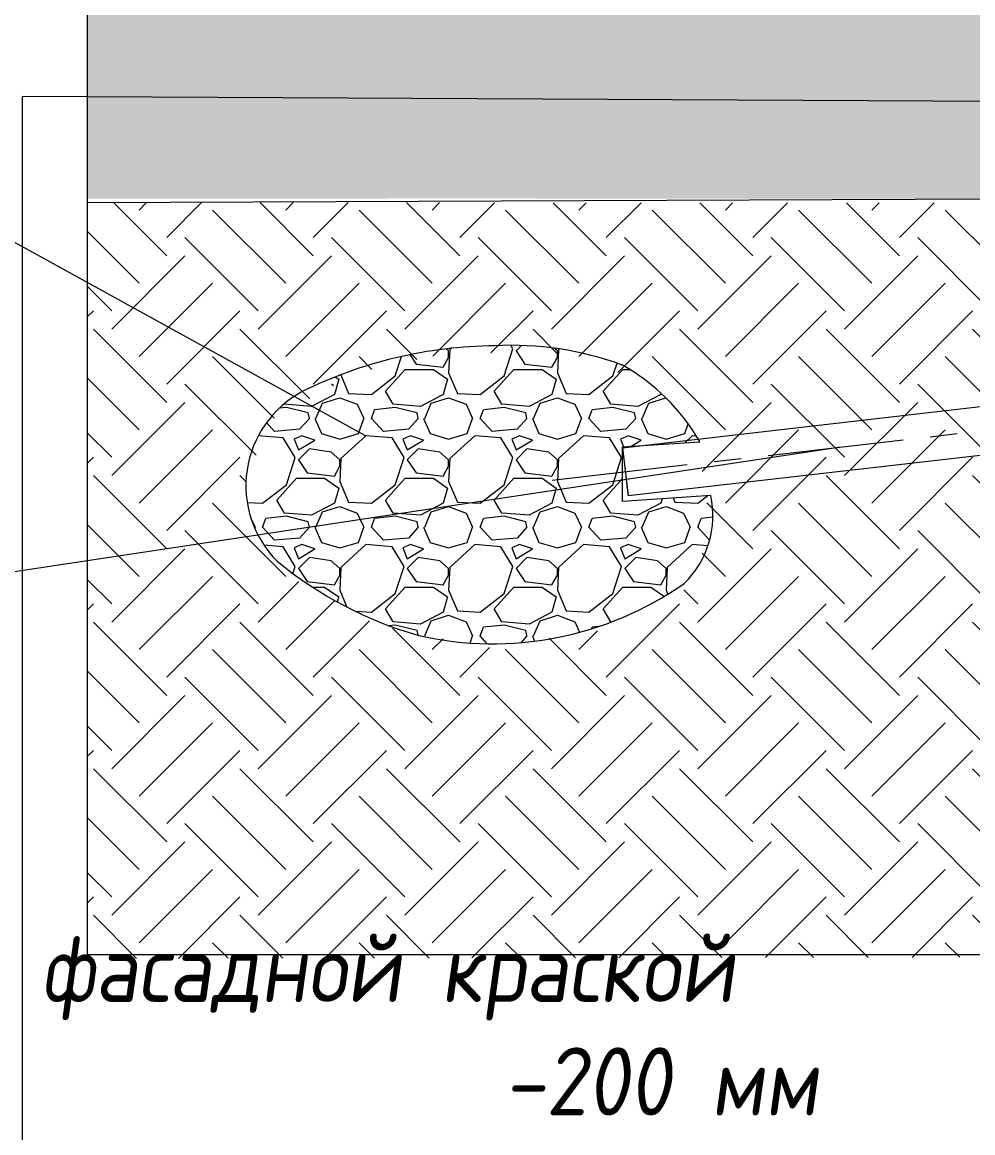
# Model space of a CAD drawing. Header units: millimetres. Extents: x -8689834 to 9420486, y 0 to 166066.
# Drawn here: x -326846 to -325098, y 21952 to 23994 of the extents above; entities that cross this region are included whole.
import ezdxf
from ezdxf import colors
from ezdxf.entities.mleader import LeaderData, LeaderLine
from ezdxf.math import Vec2, Vec3

# ---------------------------------------------------------------- set-up
doc = ezdxf.new("R2010")
doc.units = ezdxf.units.MM
doc.header["$MEASUREMENT"] = 0
doc.linetypes.add('CENTER', pattern=[2, 1.25, -0.25, 0.25, -0.25])
doc.linetypes.add('HIDDEN', pattern=[6, 4, -2])
doc.layers.get('0').update_dxf_attribs({"color": 250, "lineweight": 9})
for name, color, linetype, lineweight in [('_0', 250, 'Continuous', 9), ('А-слив', 4, 'Continuous', 9), ('АР_Лестницы наружные', 7, 'Continuous', 15), ('АР_Оси', 195, 'Continuous', 9), ('АР_Отметки', 250, 'Continuous', 15), ('АР_Перегородки кирпич', 244, 'Continuous', 30), ('АР_Тонкие', 250, 'Continuous', 5), ('АР_Тонкие линие построения', 251, 'Continuous', 9), ('Нвдписи', 164, 'Continuous', 18)]:
    doc.layers.add(name, color=color, linetype=linetype, lineweight=lineweight)
doc.styles.add('ISOCPEUR', font='isocpeur.ttf', dxfattribs={"width": 0.7})
doc.styles.add('Архитект', font='isocpeur.ttf', dxfattribs={"width": 0.8, "oblique": 8})

# ---------------------------------------------------------------- blocks, each defined once
blk = doc.blocks.new('_DotSmall')
at = {"color": 0, "linetype": 'ByBlock', "const_width": 0.5}
blk.add_lwpolyline([(-0.0625, 0, 1), (0.0625, 0, 1)], format="xyb", close=True, dxfattribs=at)
blk = doc.blocks.new('лорлро')
at = {"layer": 'АР_Тонкие линие построения', "linetype": 'Continuous'}
for p, q in [((-162, 510), (-166.5, 514)), ((-160, 512), (-162, 470)), ((-156.6, 515.1), (-160, 512)), ((-60, 464), (-44, 514)), ((-44, 514), (-47.9, 520.4)), ((-27.9, 520.1), (-38, 510)), ((38, 510), (32.1, 515.1)), ((40, 512), (38, 470)), ((41.9, 513.7), (40, 512)), ((-260, 464), (-248.5, 500)), ((-233.5, 503.2), (-222, 486)), ((-172, 480), (-162, 498)), ((-162, 498), (-162, 510)), ((-38, 510), (-22, 486)), ((28, 480), (38, 498)), ((38, 498), (38, 510)), ((-278, 436), (-242, 476)), ((-242, 476), (-190, 476)), ((-222, 486), (-172, 480)), ((-190, 476), (-164, 458)), ((-162, 470), (-146, 432)), ((-78, 436), (-42, 476)), ((-42, 476), (10, 476)), ((-22, 486), (28, 480)), ((10, 476), (36, 458)), ((38, 470), (54, 432)), ((122, 436), (158, 476)), ((140, 464), (147.6, 487.6)), ((158, 476), (171, 476)), ((-364, 458), (-372, 430)), ((-370.4, 462.4), (-364, 458)), ((-360.4, 466.3), (-346, 432)), ((-304, 430), (-260, 464)), ((-164, 458), (-172, 430)), ((-104, 430), (-60, 464)), ((36, 458), (28, 430)), ((96, 430), (140, 464)), ((-372, 430), (-414, 408)), ((-346, 432), (-304, 430)), ((-264, 412), (-278, 436)), ((-172, 430), (-214, 408)), ((-146, 432), (-104, 430)), ((-64, 412), (-78, 436)), ((28, 430), (-14, 408)), ((54, 432), (96, 430)), ((136, 412), (122, 436)), ((228, 430), (186, 408)), ((228.6, 432.1), (228, 430)), ((-464, 412), (-464.5, 412.8)), ((-414, 408), (-464, 412)), ((-406, 386), (-394, 414)), ((-394, 414), (-362, 424)), ((-362, 424), (-330, 412)), ((-330, 412), (-318, 386)), ((-214, 408), (-264, 412)), ((-206, 386), (-194, 414)), ((-194, 414), (-162, 424)), ((-162, 424), (-130, 412)), ((-130, 412), (-118, 386)), ((-14, 408), (-64, 412)), ((-6, 386), (6, 414)), ((6, 414), (38, 424)), ((38, 424), (70, 412)), ((70, 412), (82, 386)), ((186, 408), (136, 412)), ((194, 386), (206, 414)), ((206, 414), (237.3, 423.8)), ((-460, 406), (-473.7, 404.6)), ((-420, 396), (-460, 406)), ((-418, 386), (-420, 396)), ((-304, 386), (-298, 402)), ((-260, 406), (-298, 402)), ((-220, 396), (-260, 406)), ((-218, 386), (-220, 396)), ((-104, 386), (-98, 402)), ((-60, 406), (-98, 402)), ((-20, 396), (-60, 406)), ((-18, 386), (-20, 396)), ((96, 386), (102, 402)), ((140, 406), (102, 402)), ((180, 396), (140, 406)), ((182, 386), (180, 396)), ((-482, 362), (-496.9, 378.2)), ((-418, 386), (-436, 366)), ((-408, 386), (-396, 358)), ((-328, 358), (-318, 386)), ((-282, 362), (-304, 386)), ((-218, 386), (-236, 366)), ((-208, 386), (-196, 358)), ((-128, 358), (-118, 386)), ((-82, 362), (-104, 386)), ((-18, 386), (-36, 366)), ((-8, 386), (4, 358)), ((72, 358), (82, 386)), ((118, 362), (96, 386)), ((182, 386), (164, 366)), ((192, 386), (204, 358)), ((272, 358), (278.4, 376)), ((-466, 350), (-512.1, 353.8)), ((-436, 366), (-482, 362)), ((-444, 314), (-466, 350)), ((-432, 354), (-446, 348)), ((-446, 348), (-438, 328)), ((-408, 346), (-432, 354)), ((-396, 358), (-362, 348)), ((-362, 348), (-328, 358)), ((-314, 354), (-360, 312)), ((-266, 350), (-314, 354)), ((-236, 366), (-282, 362)), ((-244, 314), (-266, 350)), ((-232, 354), (-246, 348)), ((-246, 348), (-238, 328)), ((-208, 346), (-232, 354)), ((-196, 358), (-162, 348)), ((-162, 348), (-128, 358)), ((-114, 354), (-160, 312)), ((-66, 350), (-114, 354)), ((-36, 366), (-82, 362)), ((-44, 314), (-66, 350)), ((-32, 354), (-46, 348)), ((-46, 348), (-38, 328)), ((-8, 346), (-32, 354)), ((4, 358), (38, 348)), ((38, 348), (72, 358)), ((86, 354), (40, 312)), ((134, 350), (86, 354)), ((164, 366), (118, 362)), ((156, 314), (134, 350)), ((168, 354), (154, 348)), ((154, 348), (159.7, 333.9)), ((192, 346), (168, 354)), ((204, 358), (238, 348)), ((238, 348), (272, 358)), ((286, 354), (272.2, 341.4)), ((293.7, 353.4), (286, 354)), ((-438, 328), (-408, 346)), ((-418, 330), (-438, 310)), ((-378, 324), (-418, 330)), ((-238, 328), (-208, 346)), ((-218, 330), (-238, 310)), ((-178, 324), (-218, 330)), ((-38, 328), (-8, 346)), ((-18, 330), (-38, 310)), ((22, 324), (-18, 330)), ((173.3, 334.8), (192, 346)), ((-460, 264), (-444, 314)), ((-438, 310), (-422, 286)), ((-362, 310), (-378, 324)), ((-360, 312), (-362, 270)), ((-362, 298), (-362, 310)), ((-260, 264), (-244, 314)), ((-238, 310), (-222, 286)), ((-162, 310), (-178, 324)), ((-160, 312), (-162, 270)), ((-162, 298), (-162, 310)), ((-60, 264), (-44, 314)), ((-38, 310), (-22, 286)), ((38, 310), (22, 324)), ((40, 312), (38, 270)), ((38, 298), (38, 310)), ((140, 264), (156, 314)), ((-422, 286), (-372, 280)), ((-372, 280), (-362, 298)), ((-222, 286), (-172, 280)), ((-172, 280), (-162, 298)), ((-22, 286), (28, 280)), ((28, 280), (38, 298)), ((-478, 236), (-442, 276)), ((-442, 276), (-390, 276)), ((-390, 276), (-364, 258)), ((-362, 270), (-346, 232)), ((-278, 236), (-242, 276)), ((-242, 276), (-190, 276)), ((-190, 276), (-164, 258)), ((-162, 270), (-146, 232)), ((-78, 236), (-42, 276)), ((-42, 276), (10, 276)), ((10, 276), (36, 258)), ((38, 270), (54, 232)), ((122, 236), (157.7, 275.7)), ((-504, 230), (-460, 264)), ((-364, 258), (-372, 230)), ((-304, 230), (-260, 264)), ((-164, 258), (-172, 230)), ((-104, 230), (-60, 264)), ((36, 258), (28, 230)), ((96, 230), (140, 264)), ((-532.2, 231.3), (-504, 230)), ((-464, 212), (-478, 236)), ((-372, 230), (-414, 208)), ((-346, 232), (-304, 230)), ((-264, 212), (-278, 236)), ((-172, 230), (-214, 208)), ((-146, 232), (-104, 230)), ((-64, 212), (-78, 236)), ((28, 230), (-14, 208)), ((54, 232), (96, 230)), ((136, 212), (122, 236)), ((228, 230), (186, 208)), ((230.4, 238.4), (228, 230)), ((250.8, 239.7), (254, 232)), ((254, 232), (296, 230)), ((296, 230), (314, 243.9)), ((-460, 206), (-498, 202)), ((-414, 208), (-464, 212)), ((-420, 196), (-460, 206)), ((-406, 186), (-394, 214)), ((-394, 214), (-362, 224)), ((-362, 224), (-330, 212)), ((-330, 212), (-318, 186)), ((-260, 206), (-298, 202)), ((-214, 208), (-264, 212)), ((-220, 196), (-260, 206)), ((-206, 186), (-194, 214)), ((-194, 214), (-162, 224)), ((-162, 224), (-130, 212)), ((-130, 212), (-118, 186)), ((-60, 206), (-98, 202)), ((-14, 208), (-64, 212)), ((-20, 196), (-60, 206)), ((-6, 186), (6, 214)), ((6, 214), (38, 224)), ((38, 224), (70, 212)), ((70, 212), (82, 186)), ((140, 206), (102, 202)), ((186, 208), (136, 212)), ((180, 196), (140, 206)), ((194, 186), (206, 214)), ((206, 214), (238, 224)), ((238, 224), (270, 212)), ((270, 212), (282, 186)), ((324, 204.3), (302, 202)), ((-524.7, 200.4), (-518, 186)), ((-518.6, 184.4), (-518, 186)), ((-504, 186), (-498, 202)), ((-482, 162), (-504, 186)), ((-418, 186), (-436, 166)), ((-418, 186), (-420, 196)), ((-408, 186), (-396, 158)), ((-328, 158), (-318, 186)), ((-304, 186), (-298, 202)), ((-282, 162), (-304, 186)), ((-218, 186), (-236, 166)), ((-218, 186), (-220, 196)), ((-208, 186), (-196, 158)), ((-128, 158), (-118, 186)), ((-104, 186), (-98, 202)), ((-82, 162), (-104, 186)), ((-18, 186), (-36, 166)), ((-18, 186), (-20, 196)), ((-8, 186), (4, 158)), ((72, 158), (82, 186)), ((96, 186), (102, 202)), ((118, 162), (96, 186)), ((182, 186), (164, 166)), ((182, 186), (180, 196)), ((192, 186), (204, 158)), ((272, 158), (282, 186)), ((296, 186), (302, 202)), ((317.9, 162.1), (296, 186)), ((-436, 166), (-482, 162)), ((-236, 166), (-282, 162)), ((-36, 166), (-82, 162)), ((164, 166), (118, 162)), ((-466, 150), (-501.4, 152.9)), ((-444, 114), (-466, 150)), ((-432, 154), (-446, 148)), ((-446, 148), (-438, 128)), ((-438, 128), (-408, 146)), ((-408, 146), (-432, 154)), ((-396, 158), (-362, 148)), ((-362, 148), (-328, 158)), ((-314, 154), (-360, 112)), ((-266, 150), (-314, 154)), ((-244, 114), (-266, 150)), ((-232, 154), (-246, 148)), ((-246, 148), (-238, 128)), ((-238, 128), (-208, 146)), ((-208, 146), (-232, 154)), ((-196, 158), (-162, 148)), ((-162, 148), (-128, 158)), ((-114, 154), (-160, 112)), ((-66, 150), (-114, 154)), ((-44, 114), (-66, 150)), ((-32, 154), (-46, 148)), ((-46, 148), (-38, 128)), ((-38, 128), (-8, 146)), ((-8, 146), (-32, 154)), ((4, 158), (38, 148)), ((38, 148), (72, 158)), ((86, 154), (40, 112)), ((134, 150), (86, 154)), ((156, 114), (134, 150)), ((168, 154), (154, 148)), ((154, 148), (162, 128)), ((162, 128), (192, 146)), ((192, 146), (168, 154)), ((204, 158), (238, 148)), ((238, 148), (272, 158)), ((286, 154), (240, 112)), ((314.8, 151.6), (286, 154)), ((-418, 130), (-438, 110)), ((-378, 124), (-418, 130)), ((-362, 110), (-378, 124)), ((-218, 130), (-238, 110)), ((-178, 124), (-218, 130)), ((-162, 110), (-178, 124)), ((-18, 130), (-38, 110)), ((22, 124), (-18, 130)), ((38, 110), (22, 124)), ((182, 130), (162, 110)), ((222, 124), (182, 130)), ((238, 110), (222, 124)), ((-448.2, 100.9), (-444, 114)), ((-438, 110), (-422, 86)), ((-360, 112), (-362, 70)), ((-362, 98), (-362, 110)), ((-260, 64), (-244, 114)), ((-238, 110), (-222, 86)), ((-160, 112), (-162, 70)), ((-162, 98), (-162, 110)), ((-60, 64), (-44, 114)), ((-38, 110), (-22, 86)), ((40, 112), (38, 70)), ((38, 98), (38, 110)), ((140, 64), (156, 114)), ((162, 110), (178, 86)), ((240, 112), (238, 70)), ((238, 98), (238, 110)), ((-422, 86), (-372, 80)), ((-372, 80), (-362, 98)), ((-222, 86), (-172, 80)), ((-172, 80), (-162, 98)), ((-22, 86), (28, 80)), ((28, 80), (38, 98)), ((178, 86), (228, 80)), ((228, 80), (238, 98)), ((-412.4, 76), (-390, 76)), ((-390, 76), (-364, 58)), ((-362, 70), (-349, 39.2)), ((-304, 30), (-260, 64)), ((-278, 36), (-242, 76)), ((-242, 76), (-190, 76)), ((-190, 76), (-164, 58)), ((-162, 70), (-146, 32)), ((-104, 30), (-60, 64)), ((-78, 36), (-42, 76)), ((-42, 76), (10, 76)), ((10, 76), (36, 58)), ((38, 70), (54, 32)), ((96, 30), (140, 64)), ((122, 36), (158, 76)), ((158, 76), (210, 76)), ((210, 76), (234.7, 58.9)), ((238, 70), (241.1, 62.7)), ((-364, 58), (-366.7, 48.6)), ((-164, 58), (-172, 30)), ((36, 58), (28, 30)), ((-333.4, 31.4), (-304, 30)), ((-264, 12), (-278, 36)), ((-172, 30), (-214, 8)), ((-194, 14), (-162, 24)), ((-162, 24), (-130, 12)), ((-146, 32), (-104, 30)), ((-64, 12), (-78, 36)), ((28, 30), (-14, 8)), ((6, 14), (38, 24)), ((38, 24), (70, 12)), ((54, 32), (96, 30)), ((136, 12), (122, 36)), ((-260, 6), (-271.3, 4.8)), ((-214, 8), (-264, 12)), ((-220, -4), (-260, 6)), ((-206, -14), (-194, 14)), ((-130, 12), (-118, -14)), ((-104, -14), (-98, 2)), ((-60, 6), (-98, 2)), ((-14, 8), (-64, 12)), ((-20, -4), (-60, 6)), ((-6, -14), (6, 14)), ((70, 12), (78.8, -7.1)), ((101, -0.7), (102, 2)), ((113.2, 3.2), (102, 2)), ((137.6, 11.9), (136, 12)), ((-218.3, -12.7), (-220, -4)), ((-208, -14), (-207.5, -15.1)), ((-122.6, -26.9), (-118, -14)), ((-91, -28.2), (-104, -14)), ((-18, -14), (-28.8, -26.1)), ((-18, -14), (-20, -4)), ((-8, -14), (-4, -23.4))]:
    blk.add_line(p, q, dxfattribs=at)
at = {"layer": 'АР_Тонкие линие построения'}
for p, q in [((157.7, 333.7), (299.8, 343.2)), ((157.7, 233.5), (157.7, 333.7)), ((320.2, 244.3), (157.7, 233.5)), ((320.2, 244.3), (320.2, 244.3))]:
    blk.add_line(p, q, dxfattribs=at)
for centre, radius, start, end in [((-71.2, -292.2), 811.7, 90.4351, 116.3202), ((-46.3, -70), 590.4, 69.8294, 93.0079), ((-31.4, 150.7), 383.2, 30.1646, 60.501), ((-338.3, 262.3), 196.4, 118.2018, 225.019), ((149.2, 207.8), 174.8, 314.1184, 12.0597), ((-19, 680.6), 721.4, 230.5738, 254.0636), ((-81, 586.9), 615.2, 257.2205, 304.8902)]:
    blk.add_arc(centre, radius, start, end, dxfattribs=at)

msp = doc.modelspace()

# ---------------------------------------------------------------- hatches: boundary and pattern name
at = {"layer": 'АР_Перегородки кирпич', "lineweight": 0, "ltscale": 500, "true_color": 0x000000, "transparency": 33554610}
h = msp.add_hatch(dxfattribs=at)
h.set_pattern_fill('EARTH', color=18, scale=30, angle=45)
h.set_pattern_definition([(45, (-539412.72, 219726.4), (0, 269.40768), [190.5, -190.5]), (45, (-539463.23, 219776.92), (0, 269.40768), [190.5, -190.5]), (45, (-539513.75, 219827.44), (0, 269.40768), [190.5, -190.5]), (135, (-539513.75, 219861.11), (-269.40768, 0), [190.5, -190.5]), (135, (-539463.23, 219911.63), (-269.40768, 0), [190.5, -190.5]), (135, (-539412.72, 219962.14), (-269.40768, 0), [190.5, -190.5])])
h.paths.add_polyline_path([(-325578.39, 23050.94), (-325636.38, 22937.64), (-325786.91, 22874.79), (-325991.1, 22843.43), (-326194.96, 22885.7), (-326343.26, 22968.76), (-326418.66, 23056.04), (-326434.77, 23133.94), (-326432.67, 23162.6), (-326384.79, 23264.85), (-326227.78, 23349.59), (-326063.97, 23385.87), (-325858.2, 23385.34), (-325713.3, 23337.21), (-325621.66, 23247.64), (-325600.27, 23195.41)], flags=16)
h.paths.add_polyline_path([(-326725.93, 22272.31), (-326725.93, 23662), (-324986.2, 23661.49), (-324981.21, 22754), (-322565.5, 22760), (-322565.76, 22277.81)])
at = {"layer": 'АР_Тонкие', "true_color": 0x000000}
h = msp.add_hatch(dxfattribs=at)
h.set_pattern_fill('AR-SAND', color=18, scale=20)
h.set_pattern_definition([(37.5, (-835691.32, -266072.964), (-1.2598672, 38.5364754), [0, -30.4, 0, -34, 0, -32.5]), (7.5, (-835691.32, -266072.964), (35.395534, 56.4429213), [0, -16.4, 0, -27.4, 0, -10.5]), (327.5, (-835715.92, -266072.964), (62.2828372, 0.113181), [0, -10, 0, -36, 0, -47]), (317.5, (-835715.92, -266072.964), (60.122532, 17.5535113), [0, -5, 0, -23.6, 0, -27])])
h.paths.add_polyline_path([(-324980.99, 23669.06), (-326174.49, 23669.59), (-326174.49, 23669.05), (-326725.95, 23669.05), (-326725.92, 24029.46), (-324981.42, 24029.6)])

# ---------------------------------------------------------------- linework, layer by layer
at = {"layer": '_0', "lineweight": 9, "ltscale": 10}
msp.add_lwpolyline([(-327701.56, 22856.88), (-325341.01, 23212.63)], dxfattribs=at)
at = {"layer": 'А-слив', "linetype": 'HIDDEN', "lineweight": 20}
msp.add_line((-325742.4, 23211.31, 80391.58), (-325732.24, 23122.89, 80391.58), dxfattribs=at)
at = {"layer": 'АР_Лестницы наружные'}
msp.add_line((-327516.05, 23949.66, 4140), (-326214.1, 23233.17, 80391.58), dxfattribs=at)
at = {"layer": 'АР_Оси', "linetype": 'CENTER', "ltscale": 200, "elevation": 80391.58}
msp.add_lwpolyline([(-325872.03, 23151.62), (-324572.97, 23300.82)], dxfattribs=at)
at = {"layer": 'АР_Тонкие', "color": 18, "true_color": 0x000000}
for p, q in [((-326725.93, 22279.37, 81058.06), (-326725.93, 24377, 78637.93)), ((-326725.93, 23662, 79462.86), (-324986.2, 23669.05, 80397.38)), ((-325742.4, 23211.31, 80391.58), (-324748.93, 23325.44, 80391.58)), ((-324738.77, 23237.02, 80391.58), (-325732.24, 23122.89, 80391.58)), ((-325742.4, 23211.31, 80391.58), (-325732.24, 23122.89, 80391.58)), ((-326725.93, 22279.37, 81058.06), (-322565.63, 22279.37, 81058.06))]:
    msp.add_line(p, q, dxfattribs=at)
at = {"layer": 'Нвдписи'}
for p, q in [((-324711.11, 23845.75, 80391.63), (-326846.08, 23857.03)), ((-326846.08, 23857.03), (-326846.08, 21279.52)), ((-324711.11, 23845.75, 80391.63), (-326846.08, 23857.03))]:
    msp.add_line(p, q, dxfattribs=at)

# ---------------------------------------------------------------- block references
at = {"layer": '_0', "lineweight": 9}
msp.add_blockref('лорлро', (-325900.1, 22879.17, 80391.58), dxfattribs=at)

# ---------------------------------------------------------------- texts
at = {"layer": 'АР_Тонкие', "color": 18, "true_color": 0x000000, "insert": (-326892.94, 22317.18), "char_height": 125, "width": 6468.0975, "attachment_point": 2, "style": 'Архитект'}
msp.add_mtext('{\\W0.9;-Затирка, покраска фасадной краской\\P-Ж/б  стена (см. КЖ)             -200 мм\\Q15;\\P-Битумный праймер "Техно Николь" \\fISOCPEUR|b0|i1|c204|p34;\\Q0;\\P\\fISOCPEUR|b0|i0|c204|p34;\\Q15;-Гидроизоляция "Техноэласт ЭПП"-2 слоя\\P-Обратная засыпка \\P\\W0.8;\\P\\fISOCPEUR|b0|i1|c204|p34;\\Q0;\\P}\\P ', dxfattribs=at)

# ---------------------------------------------------------------- leaders
at = {"layer": 'АР_Отметки'}
ml = msp.add_multileader_mtext('Standard', dxfattribs=at)
ml.set_content('{\\W0.8;-2,250}', color=256, style='ISOCPEUR')
ml.set_leader_properties(color=256, linetype='Continuous', lineweight=-1)
ml.set_arrow_properties(name='DOTSMALL')
ml.build(insert=Vec2(0, 0))
ml.multileader.update_dxf_attribs({"has_text_frame": 1, "text_left_attachment_type": 4, "text_right_attachment_type": 4, "dogleg_length": 100, "arrow_head_size": 180})
ctx = ml.context
ctx.base_point, ctx.char_height, ctx.arrow_head_size, ctx.landing_gap_size, ctx.plane_origin = Vec3(-336127.5, 116985.86, 0), 250, 180, 50, Vec3(-337173.96, 115928.76, 0)
ctx.left_attachment, ctx.right_attachment = 4, 4
notes = []
notes.append((ctx, [(0, (0, 0, 0), (0, 0), (1, 0), 1, [])]))
ctx.mtext.insert, ctx.mtext.width, ctx.mtext.defined_height, ctx.mtext.line_spacing_style, ctx.mtext.flow_direction = Vec3(-336077.5, 117319.19, 0), 769.989, 343.89, 2, 5
ml = msp.add_multileader_mtext('Standard', dxfattribs=at)
ml.set_content('{\\W0.8;-2,250}', color=256, style='ISOCPEUR')
ml.set_leader_properties(color=256, linetype='Continuous', lineweight=-1)
ml.set_arrow_properties(name='DOTSMALL')
ml.build(insert=Vec2(0, 0))
ml.multileader.update_dxf_attribs({"has_text_frame": 1, "text_left_attachment_type": 4, "text_right_attachment_type": 4, "dogleg_length": 100, "arrow_head_size": 180})
ctx = ml.context
ctx.base_point, ctx.char_height, ctx.arrow_head_size, ctx.landing_gap_size, ctx.plane_origin = Vec3(-331840.15, 103386.88), 250, 180, 50, Vec3(-332043.59, 102108.76)
ctx.left_attachment, ctx.right_attachment = 4, 4
notes.append((ctx, [(0, (0, 0, 0), (0, 0), (1, 0), 1, [])]))
ctx.mtext.insert, ctx.mtext.width, ctx.mtext.defined_height, ctx.mtext.line_spacing_style, ctx.mtext.flow_direction = Vec3(-331790.15, 103720.21), 769.989, 343.89, 2, 5
ml = msp.add_multileader_mtext('Standard', dxfattribs=at)
ml.set_content('{\\W0.8;-2,500}', color=256, style='ISOCPEUR')
ml.set_leader_properties(color=256, linetype='Continuous', lineweight=-1)
ml.set_arrow_properties(name='DOTSMALL')
ml.build(insert=Vec2(0, 0))
ml.multileader.update_dxf_attribs({"has_text_frame": 1, "text_left_attachment_type": 4, "text_right_attachment_type": 4, "dogleg_length": 100, "arrow_head_size": 180})
ctx = ml.context
ctx.base_point, ctx.char_height, ctx.arrow_head_size, ctx.landing_gap_size, ctx.plane_origin = Vec3(-348917.1, 102167.8), 250, 180, 50, Vec3(-348638.57, 101601.28)
ctx.left_attachment, ctx.right_attachment = 4, 4
notes.append((ctx, [(0, (0, 0, 0), (0, 0), (1, 0), 1, [])]))
ctx.mtext.insert, ctx.mtext.width, ctx.mtext.line_spacing_style, ctx.mtext.flow_direction = Vec3(-348867.1, 102501.13), 749.6898, 2, 5
ml = msp.add_multileader_mtext('Standard', dxfattribs=at)
ml.set_content('{\\W0.8;-2,400}', color=256, style='ISOCPEUR')
ml.set_leader_properties(color=256, linetype='Continuous', lineweight=-1)
ml.set_arrow_properties(name='DOTSMALL')
ml.build(insert=Vec2(0, 0))
ml.multileader.update_dxf_attribs({"has_text_frame": 1, "text_left_attachment_type": 4, "text_right_attachment_type": 4, "dogleg_length": 100, "arrow_head_size": 180})
ctx = ml.context
ctx.base_point, ctx.char_height, ctx.arrow_head_size, ctx.landing_gap_size, ctx.plane_origin = Vec3(-345559.57, 101933.6), 250, 180, 50, Vec3(-345640.96, 100655.48)
ctx.left_attachment, ctx.right_attachment = 4, 4
notes.append((ctx, [(0, (0, 0, 0), (0, 0), (1, 0), 1, [])]))
ctx.mtext.insert, ctx.mtext.width, ctx.mtext.defined_height, ctx.mtext.line_spacing_style, ctx.mtext.flow_direction = Vec3(-345509.57, 102266.93), 769.989, 343.89, 2, 5
ml = msp.add_multileader_mtext('Standard', dxfattribs=at)
ml.set_content('{\\W0.8;-2,550}', color=256, style='ISOCPEUR')
ml.set_leader_properties(color=256, linetype='Continuous', lineweight=-1)
ml.set_arrow_properties(name='DOTSMALL')
ml.build(insert=Vec2(0, 0))
ml.multileader.update_dxf_attribs({"has_text_frame": 1, "text_left_attachment_type": 4, "text_right_attachment_type": 4, "dogleg_length": 100, "arrow_head_size": 180})
ctx = ml.context
ctx.base_point, ctx.char_height, ctx.arrow_head_size, ctx.landing_gap_size, ctx.plane_origin = Vec3(-342033.25, 92368.05), 250, 180, 50, Vec3(-342114.65, 91100.49)
ctx.left_attachment, ctx.right_attachment = 4, 4
notes.append((ctx, [(0, (0, 0, 0), (0, 0), (1, 0), 1, [])]))
ctx.mtext.insert, ctx.mtext.width, ctx.mtext.line_spacing_style, ctx.mtext.flow_direction = Vec3(-341983.25, 92701.39), 852.697, 2, 5
ml = msp.add_multileader_mtext('Standard', dxfattribs=at)
ml.set_content('{\\W0.8;-2,250}', color=256, style='ISOCPEUR')
ml.set_leader_properties(color=256, linetype='Continuous', lineweight=-1)
ml.set_arrow_properties(name='DOTSMALL')
ml.build(insert=Vec2(0, 0))
ml.multileader.update_dxf_attribs({"has_text_frame": 1, "text_left_attachment_type": 4, "text_right_attachment_type": 4, "dogleg_length": 100, "arrow_head_size": 180})
ctx = ml.context
ctx.base_point, ctx.char_height, ctx.arrow_head_size, ctx.landing_gap_size, ctx.plane_origin = Vec3(-334177.78, 87942.72), 250, 180, 50, Vec3(-333125.08, 86287.55)
ctx.left_attachment, ctx.right_attachment = 4, 4
notes.append((ctx, [(0, (0, 0, 0), (0, 0), (1, 0), 1, [])]))
ctx.mtext.insert, ctx.mtext.width, ctx.mtext.line_spacing_style, ctx.mtext.flow_direction = Vec3(-334127.78, 88276.06), 852.697, 2, 5
ml = msp.add_multileader_mtext('Standard', dxfattribs=at)
ml.set_content('{\\W0.8;-2,850}', color=256, style='ISOCPEUR')
ml.set_leader_properties(color=256, linetype='Continuous', lineweight=-1)
ml.set_arrow_properties(name='DOTSMALL')
ml.build(insert=Vec2(0, 0))
ml.multileader.update_dxf_attribs({"has_text_frame": 1, "text_left_attachment_type": 4, "text_right_attachment_type": 4, "dogleg_length": 100, "arrow_head_size": 180})
ctx = ml.context
ctx.base_point, ctx.char_height, ctx.arrow_head_size, ctx.landing_gap_size, ctx.plane_origin = Vec3(-332579.22, 63625.16), 250, 180, 50, Vec3(-332660.62, 62690.93)
ctx.left_attachment, ctx.right_attachment = 4, 4
notes.append((ctx, [(0, (0, 0, 0), (0, 0), (1, 0), 1, [])]))
ctx.mtext.insert, ctx.mtext.width, ctx.mtext.defined_height, ctx.mtext.line_spacing_style, ctx.mtext.flow_direction = Vec3(-332529.22, 63958.5), 769.989, 343.89, 2, 5
ml = msp.add_multileader_mtext('Standard', dxfattribs=at)
ml.set_content('-2,950', color=256, style='ISOCPEUR')
ml.set_leader_properties(color=256, linetype='Continuous', lineweight=-1)
ml.set_arrow_properties(name='DOTSMALL')
ml.build(insert=Vec2(0, 0))
ml.multileader.update_dxf_attribs({"has_text_frame": 1, "text_left_attachment_type": 4, "text_right_attachment_type": 4, "dogleg_length": 100, "arrow_head_size": 180})
ctx = ml.context
ctx.base_point, ctx.char_height, ctx.arrow_head_size, ctx.landing_gap_size, ctx.plane_origin = Vec3(-333379.45, 60558.92), 250, 180, 50, Vec3(-332437.83, 59205.33)
ctx.left_attachment, ctx.right_attachment = 4, 4
notes.append((ctx, [(0, (0, 0, 0), (0, 0), (1, 0), 1, [])]))
ctx.mtext.insert, ctx.mtext.width, ctx.mtext.defined_height, ctx.mtext.line_spacing_style, ctx.mtext.flow_direction = Vec3(-333329.45, 60892.26), 599.1982, 407.47, 2, 5
for ctx, leaders in notes:
    for number, flags, end, landing, length, lines in leaders:
        leader = LeaderData()
        leader.index, (leader.has_last_leader_line, leader.has_dogleg_vector, leader.attachment_direction) = number, flags
        leader.last_leader_point, leader.dogleg_vector, leader.dogleg_length = Vec3(end), Vec3(landing), length
        for number, points, colour, breaks in lines:
            line = LeaderLine()
            line.index, line.vertices, line.color, line.breaks = number, Vec3.list(points), colors.encode_raw_color(colour), breaks
            leader.lines.append(line)
        ctx.leaders.append(leader)

doc.saveas('drawing.dxf')
